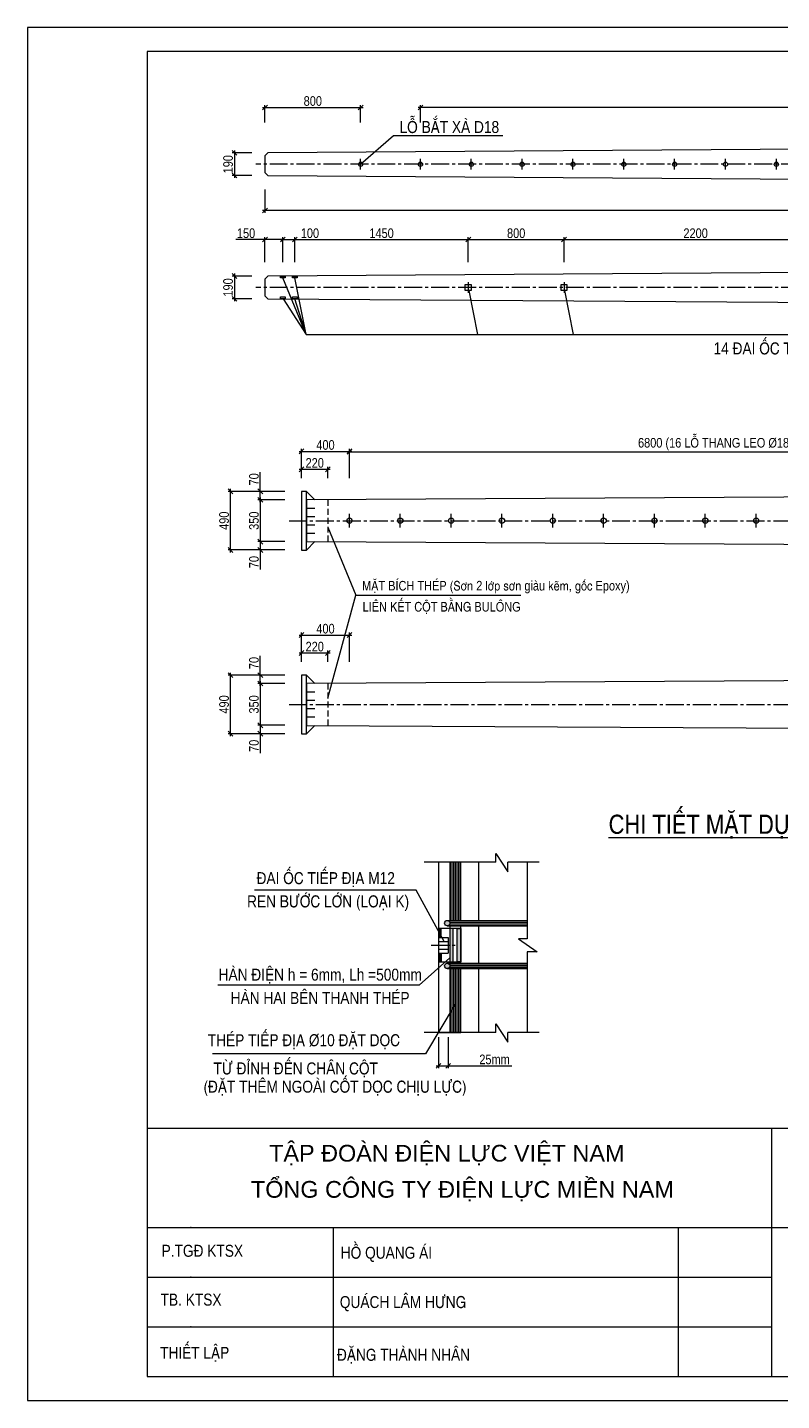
# Model space of a CAD drawing. Extents: x -1130 to -720, y 1104 to 1433.
# Drawn here: x -1130.4 to -972.8, y 1145.9 to 1432.9 of the extents above; entities that cross this region are included whole.
import ezdxf
from ezdxf.enums import TextEntityAlignment as Align

# ---------------------------------------------------------------- set-up
doc = ezdxf.new("R2010")
doc.units = 0
doc.header["$LTSCALE"] = 5
doc.header["$MEASUREMENT"] = 0
for name, pattern in [('CENTER2', [1.125, 0.75, -0.125, 0.125, -0.125]), ('HIDDEN', [0.375, 0.25, -0.125]), ('HIDDEN2', [0.1875, 0.125, -0.0625])]:
    doc.linetypes.add(name, pattern=pattern)
doc.layers.get('0').update_dxf_attribs({"linetype": 'CONTINUOUS'})
doc.layers.get('DEFPOINTS').update_dxf_attribs({"linetype": 'CONTINUOUS'})
doc.layers.add('LAYER10A', color=4, linetype='CONTINUOUS')
doc.layers.add('LAYER2', color=7, linetype='CONTINUOUS')
doc.styles.add('KT1', font='VHELVEN_0.TTF')
doc.styles.add('STYLE3', font='VHELVCN_0.TTF', dxfattribs={"height": 2})
doc.dimstyles.new('TL50', dxfattribs={"dimtxt": 2, "dimasz": 1, "dimexe": 0.5, "dimexo": 1, "dimgap": 0.3, "dimtad": 1, "dimdec": 0, "dimlfac": 40, "dimzin": 0, "dimdsep": 46, "dimtxsty": 'STYLE3', "dimblk1": 'OBLIQUE', "dimblk2": 'OBLIQUE', "dimsah": 1, "dimcen": 0, "dimdle": 0.5, "dimclrd": 6, "dimclre": 6, "dimadec": 0, "dimazin": 0, "dimtfac": 1, "dimtdec": 4, "dimtofl": 0, "dimtmove": 0, "dimatfit": 3, "dimldrblk": 'OBLIQUE', "dimfxl": 1, "dimtolj": 1, "dimtzin": 0, "dimarcsym": 0})

# ---------------------------------------------------------------- blocks, each defined once
blk = doc.blocks.new('_OBLIQUE')
at = {"color": 0, "linetype": 'ByBlock'}
blk.add_line((-0.5, -0.5), (0.5, 0.5), dxfattribs=at)
blk = doc.blocks.new('*D34')
at = {"layer": 'DEFPOINTS', "color": 0}
for p in [(-1018.26, 1388.57), (-1038.26, 1382.82), (-1018.26, 1382.82)]:
    blk.add_point(p, dxfattribs=at)
at = {"layer": 'LAYER10A', "color": 6, "lineweight": -2}
for p, q in [((-1038.76, 1388.57), (-1017.76, 1388.57)), ((-1038.26, 1383.82), (-1038.26, 1389.07)), ((-1018.26, 1383.82), (-1018.26, 1389.07))]:
    blk.add_line(p, q, dxfattribs=at)
at = {"layer": 'LAYER10A', "color": 6, "lineweight": -2, "rotation": 180}
blk.add_blockref('_OBLIQUE', (-1038.26, 1388.57), dxfattribs=at)
at = {"layer": 'LAYER10A', "color": 6, "lineweight": -2}
blk.add_blockref('_OBLIQUE', (-1018.26, 1388.57), dxfattribs=at)
at = {"layer": 'LAYER10A', "color": 0, "insert": (-1028.26, 1389.89), "char_height": 2, "attachment_point": 5, "style": 'STYLE3'}
blk.add_mtext('\\A1;800', dxfattribs=at)
blk = doc.blocks.new('*D35')
at = {"layer": 'DEFPOINTS', "color": 0}
for p in [(-1048.26, 1416.2), (-1048.26, 1412.07), (-793.26, 1412.07)]:
    blk.add_point(p, dxfattribs=at)
at = {"layer": 'LAYER10A', "color": 6, "lineweight": -2}
for p, q in [((-792.76, 1416.2), (-1048.76, 1416.2)), ((-1048.26, 1413.07), (-1048.26, 1416.7)), ((-793.26, 1413.07), (-793.26, 1416.7))]:
    blk.add_line(p, q, dxfattribs=at)
at = {"layer": 'LAYER10A', "color": 6, "lineweight": -2, "rotation": 180}
blk.add_blockref('_OBLIQUE', (-1048.26, 1416.2), dxfattribs=at)
at = {"layer": 'LAYER10A', "color": 6, "lineweight": -2}
blk.add_blockref('_OBLIQUE', (-793.26, 1416.2), dxfattribs=at)
at = {"layer": 'LAYER10A', "color": 0, "insert": (-920.76, 1417.81), "char_height": 2, "attachment_point": 5, "style": 'STYLE3'}
blk.add_mtext('\\A1;10200 (25 LOÃ THANG LEO þ18 CAÙCH ÑEÀU 425)', dxfattribs=at)
blk = doc.blocks.new('*D36')
at = {"layer": 'DEFPOINTS', "color": 0}
for p in [(-1082.51, 1380.95), (-1087.14, 1376.2), (-1082.51, 1376.2)]:
    blk.add_point(p, dxfattribs=at)
at = {"layer": 'LAYER10A', "color": 6, "lineweight": -2}
for p, q in [((-1083.51, 1380.95), (-1087.64, 1380.95)), ((-1087.14, 1381.45), (-1087.14, 1375.7)), ((-1083.51, 1376.2), (-1087.64, 1376.2))]:
    blk.add_line(p, q, dxfattribs=at)
for p, rotation in [((-1087.14, 1380.95), 90), ((-1087.14, 1376.2), 270)]:
    blk.add_blockref('_OBLIQUE', p, dxfattribs=dict(at, rotation=rotation))
at = {"layer": 'LAYER10A', "color": 0, "insert": (-1088.46, 1378.57), "char_height": 2, "attachment_point": 5, "rotation": 90, "style": 'STYLE3'}
blk.add_mtext('\\A1;190', dxfattribs=at)
blk = doc.blocks.new('*D37')
at = {"layer": 'DEFPOINTS', "color": 0}
for p in [(-1077.01, 1388.57), (-1080.76, 1382.82), (-1077.01, 1382.82)]:
    blk.add_point(p, dxfattribs=at)
at = {"layer": 'LAYER10A', "color": 6, "lineweight": -2}
for p, q in [((-1080.76, 1388.57), (-1086.87, 1388.57)), ((-1077.01, 1388.57), (-1081.26, 1388.57)), ((-1080.76, 1383.82), (-1080.76, 1389.07)), ((-1077.01, 1383.82), (-1077.01, 1389.07))]:
    blk.add_line(p, q, dxfattribs=at)
at = {"layer": 'LAYER10A', "color": 6, "lineweight": -2, "rotation": 180}
blk.add_blockref('_OBLIQUE', (-1080.76, 1388.57), dxfattribs=at)
at = {"layer": 'LAYER10A', "color": 6, "lineweight": -2}
blk.add_blockref('_OBLIQUE', (-1077.01, 1388.57), dxfattribs=at)
at = {"layer": 'LAYER10A', "color": 0, "insert": (-1084.71, 1389.89), "char_height": 2, "attachment_point": 5, "style": 'STYLE3'}
blk.add_mtext('\\A1;150', dxfattribs=at)
blk = doc.blocks.new('*D38')
at = {"layer": 'DEFPOINTS', "color": 0}
for p in [(-1038.26, 1388.57), (-1074.51, 1382.82), (-1038.26, 1382.82)]:
    blk.add_point(p, dxfattribs=at)
at = {"layer": 'LAYER10A', "color": 6, "lineweight": -2}
for p, q in [((-1075.01, 1388.57), (-1037.76, 1388.57)), ((-1074.51, 1383.82), (-1074.51, 1389.07)), ((-1038.26, 1383.82), (-1038.26, 1389.07))]:
    blk.add_line(p, q, dxfattribs=at)
at = {"layer": 'LAYER10A', "color": 6, "lineweight": -2, "rotation": 180}
blk.add_blockref('_OBLIQUE', (-1074.51, 1388.57), dxfattribs=at)
at = {"layer": 'LAYER10A', "color": 6, "lineweight": -2}
blk.add_blockref('_OBLIQUE', (-1038.26, 1388.57), dxfattribs=at)
at = {"layer": 'LAYER10A', "color": 0, "insert": (-1056.39, 1389.89), "char_height": 2, "attachment_point": 5, "style": 'STYLE3'}
blk.add_mtext('\\A1;1450', dxfattribs=at)
blk = doc.blocks.new('*D39')
at = {"layer": 'DEFPOINTS', "color": 0}
for p in [(-1074.51, 1388.57), (-1077.01, 1382.82), (-1074.51, 1382.82)]:
    blk.add_point(p, dxfattribs=at)
at = {"layer": 'LAYER10A', "color": 6, "lineweight": -2}
for p, q in [((-1077.51, 1388.57), (-1074.51, 1388.57)), ((-1077.01, 1383.82), (-1077.01, 1389.07)), ((-1074.51, 1383.82), (-1074.51, 1389.07)), ((-1074.51, 1388.57), (-1069.2, 1388.57))]:
    blk.add_line(p, q, dxfattribs=at)
at = {"layer": 'LAYER10A', "color": 6, "lineweight": -2, "rotation": 180}
blk.add_blockref('_OBLIQUE', (-1077.01, 1388.57), dxfattribs=at)
at = {"layer": 'LAYER10A', "color": 6, "lineweight": -2}
blk.add_blockref('_OBLIQUE', (-1074.51, 1388.57), dxfattribs=at)
at = {"layer": 'LAYER10A', "color": 0, "insert": (-1071.36, 1389.89), "char_height": 2, "attachment_point": 5, "style": 'STYLE3'}
blk.add_mtext('\\A1;100', dxfattribs=at)
blk = doc.blocks.new('*D40')
at = {"layer": 'DEFPOINTS', "color": 0}
for p in [(-1082.51, 1406.7), (-1087.14, 1401.95), (-1082.51, 1401.95)]:
    blk.add_point(p, dxfattribs=at)
at = {"layer": 'LAYER10A', "color": 6, "lineweight": -2}
for p, q in [((-1083.51, 1406.7), (-1087.64, 1406.7)), ((-1087.14, 1407.2), (-1087.14, 1401.45)), ((-1083.51, 1401.95), (-1087.64, 1401.95))]:
    blk.add_line(p, q, dxfattribs=at)
for p, rotation in [((-1087.14, 1406.7), 90), ((-1087.14, 1401.95), 270)]:
    blk.add_blockref('_OBLIQUE', p, dxfattribs=dict(at, rotation=rotation))
at = {"layer": 'LAYER10A', "color": 0, "insert": (-1088.46, 1404.32), "char_height": 2, "attachment_point": 5, "rotation": 90, "style": 'STYLE3'}
blk.add_mtext('\\A1;190', dxfattribs=at)
blk = doc.blocks.new('*D41')
at = {"layer": 'DEFPOINTS', "color": 0}
for p in [(-1060.76, 1416.2), (-1080.76, 1412.07), (-1060.76, 1412.07)]:
    blk.add_point(p, dxfattribs=at)
at = {"layer": 'LAYER10A', "color": 6, "lineweight": -2}
for p, q in [((-1081.26, 1416.2), (-1060.26, 1416.2)), ((-1080.76, 1413.07), (-1080.76, 1416.7)), ((-1060.76, 1413.07), (-1060.76, 1416.7))]:
    blk.add_line(p, q, dxfattribs=at)
at = {"layer": 'LAYER10A', "color": 6, "lineweight": -2, "rotation": 180}
blk.add_blockref('_OBLIQUE', (-1080.76, 1416.2), dxfattribs=at)
at = {"layer": 'LAYER10A', "color": 6, "lineweight": -2}
blk.add_blockref('_OBLIQUE', (-1060.76, 1416.2), dxfattribs=at)
at = {"layer": 'LAYER10A', "color": 0, "insert": (-1070.76, 1417.52), "char_height": 2, "attachment_point": 5, "style": 'STYLE3'}
blk.add_mtext('\\A1;800', dxfattribs=at)
blk = doc.blocks.new('*D44')
at = {"layer": 'DEFPOINTS', "color": 0}
for p in [(-963.26, 1388.57), (-1018.26, 1382.82), (-963.26, 1382.82)]:
    blk.add_point(p, dxfattribs=at)
at = {"layer": 'LAYER10A', "color": 6, "lineweight": -2}
for p, q in [((-1018.76, 1388.57), (-962.76, 1388.57)), ((-1018.26, 1383.82), (-1018.26, 1389.07)), ((-963.26, 1383.82), (-963.26, 1389.07))]:
    blk.add_line(p, q, dxfattribs=at)
at = {"layer": 'LAYER10A', "color": 6, "lineweight": -2, "rotation": 180}
blk.add_blockref('_OBLIQUE', (-1018.26, 1388.57), dxfattribs=at)
at = {"layer": 'LAYER10A', "color": 6, "lineweight": -2}
blk.add_blockref('_OBLIQUE', (-963.26, 1388.57), dxfattribs=at)
at = {"layer": 'LAYER10A', "color": 0, "insert": (-990.76, 1389.89), "char_height": 2, "attachment_point": 5, "style": 'STYLE3'}
blk.add_mtext('\\A1;2200', dxfattribs=at)
blk = doc.blocks.new('*D56')
at = {"layer": 'DEFPOINTS', "color": 0}
for p in [(-1080.76, 1400.05), (-780.76, 1400.05), (-1080.76, 1394.65)]:
    blk.add_point(p, dxfattribs=at)
at = {"layer": 'LAYER10A', "color": 6, "lineweight": -2}
for p, q in [((-1080.76, 1399.05), (-1080.76, 1394.15)), ((-780.76, 1399.05), (-780.76, 1394.15)), ((-780.26, 1394.65), (-1081.26, 1394.65))]:
    blk.add_line(p, q, dxfattribs=at)
at = {"layer": 'LAYER10A', "color": 6, "lineweight": -2, "rotation": 180}
blk.add_blockref('_OBLIQUE', (-1080.76, 1394.65), dxfattribs=at)
at = {"layer": 'LAYER10A', "color": 6, "lineweight": -2}
blk.add_blockref('_OBLIQUE', (-780.76, 1394.65), dxfattribs=at)
at = {"layer": 'LAYER10A', "color": 0, "insert": (-930.76, 1395.97), "char_height": 2, "attachment_point": 5, "style": 'STYLE3'}
blk.add_mtext('\\A1;12000', dxfattribs=at)
blk = doc.blocks.new('*D57')
at = {"layer": 'DEFPOINTS', "color": 0}
for p in [(-1081.73, 1323.69), (-1075.61, 1325.44), (-1075.61, 1323.69)]:
    blk.add_point(p, dxfattribs=at)
at = {"layer": 'LAYER10A', "color": 6, "lineweight": -2}
for p, q in [((-1076.61, 1325.44), (-1082.23, 1325.44)), ((-1076.61, 1323.69), (-1082.23, 1323.69)), ((-1081.73, 1325.94), (-1081.73, 1323.69)), ((-1081.73, 1323.69), (-1081.73, 1319.64))]:
    blk.add_line(p, q, dxfattribs=at)
for p, rotation in [((-1081.73, 1325.44), 90), ((-1081.73, 1323.69), 270)]:
    blk.add_blockref('_OBLIQUE', p, dxfattribs=dict(at, rotation=rotation))
at = {"layer": 'LAYER10A', "color": 0, "insert": (-1083.05, 1321.16), "char_height": 2, "attachment_point": 5, "rotation": 90, "style": 'STYLE3'}
blk.add_mtext('\\A1;70', dxfattribs=at)
blk = doc.blocks.new('*D58')
at = {"layer": 'DEFPOINTS', "color": 0}
for p in [(-1075.61, 1334.19), (-1081.73, 1325.44), (-1075.61, 1325.44)]:
    blk.add_point(p, dxfattribs=at)
at = {"layer": 'LAYER10A', "color": 6, "lineweight": -2}
for p, q in [((-1081.73, 1334.69), (-1081.73, 1324.94)), ((-1076.61, 1334.19), (-1082.23, 1334.19)), ((-1076.61, 1325.44), (-1082.23, 1325.44))]:
    blk.add_line(p, q, dxfattribs=at)
for p, rotation in [((-1081.73, 1334.19), 90), ((-1081.73, 1325.44), 270)]:
    blk.add_blockref('_OBLIQUE', p, dxfattribs=dict(at, rotation=rotation))
at = {"layer": 'LAYER10A', "color": 0, "insert": (-1083.05, 1329.81), "char_height": 2, "attachment_point": 5, "rotation": 90, "style": 'STYLE3'}
blk.add_mtext('\\A1;350', dxfattribs=at)
blk = doc.blocks.new('*D59')
at = {"layer": 'DEFPOINTS', "color": 0}
for p in [(-1081.73, 1335.94), (-1075.61, 1335.94), (-1075.61, 1334.19)]:
    blk.add_point(p, dxfattribs=at)
at = {"layer": 'LAYER10A', "color": 6, "lineweight": -2}
for p, q in [((-1081.73, 1335.94), (-1081.73, 1339.98)), ((-1076.61, 1335.94), (-1082.23, 1335.94)), ((-1081.73, 1333.69), (-1081.73, 1335.94)), ((-1076.61, 1334.19), (-1082.23, 1334.19))]:
    blk.add_line(p, q, dxfattribs=at)
for p, rotation in [((-1081.73, 1335.94), 90), ((-1081.73, 1334.19), 270)]:
    blk.add_blockref('_OBLIQUE', p, dxfattribs=dict(at, rotation=rotation))
at = {"layer": 'LAYER10A', "color": 0, "insert": (-1083.05, 1338.46), "char_height": 2, "attachment_point": 5, "rotation": 90, "style": 'STYLE3'}
blk.add_mtext('\\A1;70', dxfattribs=at)
blk = doc.blocks.new('*D60')
at = {"layer": 'DEFPOINTS', "color": 0}
for p in [(-1087.98, 1335.94), (-1080.98, 1335.94), (-1080.98, 1323.69)]:
    blk.add_point(p, dxfattribs=at)
at = {"layer": 'LAYER10A', "color": 6, "lineweight": -2}
for p, q in [((-1081.98, 1335.94), (-1088.48, 1335.94)), ((-1087.98, 1323.19), (-1087.98, 1336.44)), ((-1081.98, 1323.69), (-1088.48, 1323.69))]:
    blk.add_line(p, q, dxfattribs=at)
for p, rotation in [((-1087.98, 1335.94), 90), ((-1087.98, 1323.69), 270)]:
    blk.add_blockref('_OBLIQUE', p, dxfattribs=dict(at, rotation=rotation))
at = {"layer": 'LAYER10A', "color": 0, "insert": (-1089.3, 1329.81), "char_height": 2, "attachment_point": 5, "rotation": 90, "style": 'STYLE3'}
blk.add_mtext('\\A1;490', dxfattribs=at)
blk = doc.blocks.new('*D13')
at = {"layer": 'DEFPOINTS', "color": 0}
for p in [(-1067.61, 1340.56), (-1073.11, 1337.69), (-1067.61, 1337.69)]:
    blk.add_point(p, dxfattribs=at)
at = {"layer": 'LAYER10A', "color": 6, "lineweight": -2}
for p, q in [((-1073.61, 1340.56), (-1067.11, 1340.56)), ((-1073.11, 1338.69), (-1073.11, 1341.06)), ((-1067.61, 1338.69), (-1067.61, 1341.06))]:
    blk.add_line(p, q, dxfattribs=at)
at = {"layer": 'LAYER10A', "color": 6, "lineweight": -2, "rotation": 180}
blk.add_blockref('_OBLIQUE', (-1073.11, 1340.56), dxfattribs=at)
at = {"layer": 'LAYER10A', "color": 6, "lineweight": -2}
blk.add_blockref('_OBLIQUE', (-1067.61, 1340.56), dxfattribs=at)
at = {"layer": 'LAYER10A', "color": 0, "insert": (-1070.36, 1341.88), "char_height": 2, "attachment_point": 5, "style": 'STYLE3'}
blk.add_mtext('\\A1;220', dxfattribs=at)
blk = doc.blocks.new('*D14')
at = {"layer": 'DEFPOINTS', "color": 0}
for p in [(-1063.11, 1344.31), (-1073.11, 1337.69), (-1063.11, 1337.69)]:
    blk.add_point(p, dxfattribs=at)
at = {"layer": 'LAYER10A', "color": 6, "lineweight": -2}
for p, q in [((-1073.61, 1344.31), (-1062.61, 1344.31)), ((-1073.11, 1338.69), (-1073.11, 1344.81)), ((-1063.11, 1338.69), (-1063.11, 1344.81))]:
    blk.add_line(p, q, dxfattribs=at)
at = {"layer": 'LAYER10A', "color": 6, "lineweight": -2, "rotation": 180}
blk.add_blockref('_OBLIQUE', (-1073.11, 1344.31), dxfattribs=at)
at = {"layer": 'LAYER10A', "color": 6, "lineweight": -2}
blk.add_blockref('_OBLIQUE', (-1063.11, 1344.31), dxfattribs=at)
at = {"layer": 'LAYER10A', "color": 0, "insert": (-1068.11, 1345.63), "char_height": 2, "attachment_point": 5, "style": 'STYLE3'}
blk.add_mtext('\\A1;400', dxfattribs=at)
blk = doc.blocks.new('*D15')
at = {"layer": 'DEFPOINTS', "color": 0}
for p in [(-893.11, 1344.19), (-1063.11, 1337.69), (-893.11, 1337.69)]:
    blk.add_point(p, dxfattribs=at)
at = {"layer": 'LAYER10A', "color": 6, "lineweight": -2}
for p, q in [((-1063.61, 1344.19), (-892.61, 1344.19)), ((-1063.11, 1338.69), (-1063.11, 1344.69)), ((-893.11, 1338.69), (-893.11, 1344.69))]:
    blk.add_line(p, q, dxfattribs=at)
at = {"layer": 'LAYER10A', "color": 6, "lineweight": -2, "rotation": 180}
blk.add_blockref('_OBLIQUE', (-1063.11, 1344.19), dxfattribs=at)
at = {"layer": 'LAYER10A', "color": 6, "lineweight": -2}
blk.add_blockref('_OBLIQUE', (-893.11, 1344.19), dxfattribs=at)
at = {"layer": 'LAYER10A', "color": 0, "insert": (-978.11, 1345.8), "char_height": 2, "attachment_point": 5, "style": 'STYLE3'}
blk.add_mtext('\\A1;6800 (16 LOÃ THANG LEO þ18 CAÙCH ÑEÀU 425)', dxfattribs=at)
blk = doc.blocks.new('*D18')
at = {"layer": 'DEFPOINTS', "color": 0}
for p in [(-1067.61, 1302.16), (-1073.11, 1299.29), (-1067.61, 1299.29)]:
    blk.add_point(p, dxfattribs=at)
at = {"layer": 'LAYER10A', "color": 6, "lineweight": -2}
for p, q in [((-1073.61, 1302.16), (-1067.11, 1302.16)), ((-1073.11, 1300.29), (-1073.11, 1302.66)), ((-1067.61, 1300.29), (-1067.61, 1302.66))]:
    blk.add_line(p, q, dxfattribs=at)
at = {"layer": 'LAYER10A', "color": 6, "lineweight": -2, "rotation": 180}
blk.add_blockref('_OBLIQUE', (-1073.11, 1302.16), dxfattribs=at)
at = {"layer": 'LAYER10A', "color": 6, "lineweight": -2}
blk.add_blockref('_OBLIQUE', (-1067.61, 1302.16), dxfattribs=at)
at = {"layer": 'LAYER10A', "color": 0, "insert": (-1070.36, 1303.48), "char_height": 2, "attachment_point": 5, "style": 'STYLE3'}
blk.add_mtext('\\A1;220', dxfattribs=at)
blk = doc.blocks.new('*D19')
at = {"layer": 'DEFPOINTS', "color": 0}
for p in [(-1063.11, 1305.91), (-1073.11, 1299.29), (-1063.11, 1299.29)]:
    blk.add_point(p, dxfattribs=at)
at = {"layer": 'LAYER10A', "color": 6, "lineweight": -2}
for p, q in [((-1073.61, 1305.91), (-1062.61, 1305.91)), ((-1073.11, 1300.29), (-1073.11, 1306.41)), ((-1063.11, 1300.29), (-1063.11, 1306.41))]:
    blk.add_line(p, q, dxfattribs=at)
at = {"layer": 'LAYER10A', "color": 6, "lineweight": -2, "rotation": 180}
blk.add_blockref('_OBLIQUE', (-1073.11, 1305.91), dxfattribs=at)
at = {"layer": 'LAYER10A', "color": 6, "lineweight": -2}
blk.add_blockref('_OBLIQUE', (-1063.11, 1305.91), dxfattribs=at)
at = {"layer": 'LAYER10A', "color": 0, "insert": (-1068.11, 1307.23), "char_height": 2, "attachment_point": 5, "style": 'STYLE3'}
blk.add_mtext('\\A1;400', dxfattribs=at)
blk = doc.blocks.new('*D20')
at = {"layer": 'DEFPOINTS', "color": 0}
for p in [(-1075.61, 1295.79), (-1081.73, 1287.04), (-1075.61, 1287.04)]:
    blk.add_point(p, dxfattribs=at)
at = {"layer": 'LAYER10A', "color": 6, "lineweight": -2}
for p, q in [((-1076.61, 1295.79), (-1082.23, 1295.79)), ((-1081.73, 1296.29), (-1081.73, 1286.54)), ((-1076.61, 1287.04), (-1082.23, 1287.04))]:
    blk.add_line(p, q, dxfattribs=at)
for p, rotation in [((-1081.73, 1295.79), 90), ((-1081.73, 1287.04), 270)]:
    blk.add_blockref('_OBLIQUE', p, dxfattribs=dict(at, rotation=rotation))
at = {"layer": 'LAYER10A', "color": 0, "insert": (-1083.05, 1291.41), "char_height": 2, "attachment_point": 5, "rotation": 90, "style": 'STYLE3'}
blk.add_mtext('\\A1;350', dxfattribs=at)
blk = doc.blocks.new('*D21')
at = {"layer": 'DEFPOINTS', "color": 0}
for p in [(-1087.98, 1297.54), (-1080.98, 1297.54), (-1080.98, 1285.29)]:
    blk.add_point(p, dxfattribs=at)
at = {"layer": 'LAYER10A', "color": 6, "lineweight": -2}
for p, q in [((-1081.98, 1297.54), (-1088.48, 1297.54)), ((-1087.98, 1284.79), (-1087.98, 1298.04)), ((-1081.98, 1285.29), (-1088.48, 1285.29))]:
    blk.add_line(p, q, dxfattribs=at)
for p, rotation in [((-1087.98, 1297.54), 90), ((-1087.98, 1285.29), 270)]:
    blk.add_blockref('_OBLIQUE', p, dxfattribs=dict(at, rotation=rotation))
at = {"layer": 'LAYER10A', "color": 0, "insert": (-1089.3, 1291.41), "char_height": 2, "attachment_point": 5, "rotation": 90, "style": 'STYLE3'}
blk.add_mtext('\\A1;490', dxfattribs=at)
blk = doc.blocks.new('*D22')
at = {"layer": 'DEFPOINTS', "color": 0}
for p in [(-1075.61, 1287.04), (-1081.73, 1285.29), (-1075.61, 1285.29)]:
    blk.add_point(p, dxfattribs=at)
at = {"layer": 'LAYER10A', "color": 6, "lineweight": -2}
for p, q in [((-1076.61, 1287.04), (-1082.23, 1287.04)), ((-1081.73, 1287.54), (-1081.73, 1285.29)), ((-1076.61, 1285.29), (-1082.23, 1285.29)), ((-1081.73, 1285.29), (-1081.73, 1281.24))]:
    blk.add_line(p, q, dxfattribs=at)
for p, rotation in [((-1081.73, 1287.04), 90), ((-1081.73, 1285.29), 270)]:
    blk.add_blockref('_OBLIQUE', p, dxfattribs=dict(at, rotation=rotation))
at = {"layer": 'LAYER10A', "color": 0, "insert": (-1083.05, 1282.76), "char_height": 2, "attachment_point": 5, "rotation": 90, "style": 'STYLE3'}
blk.add_mtext('\\A1;70', dxfattribs=at)
blk = doc.blocks.new('*D23')
at = {"layer": 'DEFPOINTS', "color": 0}
for p in [(-1081.73, 1297.54), (-1075.61, 1297.54), (-1075.61, 1295.79)]:
    blk.add_point(p, dxfattribs=at)
at = {"layer": 'LAYER10A', "color": 6, "lineweight": -2}
for p, q in [((-1081.73, 1297.54), (-1081.73, 1301.58)), ((-1076.61, 1297.54), (-1082.23, 1297.54)), ((-1081.73, 1295.29), (-1081.73, 1297.54)), ((-1076.61, 1295.79), (-1082.23, 1295.79))]:
    blk.add_line(p, q, dxfattribs=at)
for p, rotation in [((-1081.73, 1297.54), 90), ((-1081.73, 1295.79), 270)]:
    blk.add_blockref('_OBLIQUE', p, dxfattribs=dict(at, rotation=rotation))
at = {"layer": 'LAYER10A', "color": 0, "insert": (-1083.05, 1300.06), "char_height": 2, "attachment_point": 5, "rotation": 90, "style": 'STYLE3'}
blk.add_mtext('\\A1;70', dxfattribs=at)
blk = doc.blocks.new('*D30')
at = {"layer": 'DEFPOINTS', "color": 0}
for p in [(-1044.48, 1222.86), (-1042.48, 1222.87), (-1042.48, 1215.88)]:
    blk.add_point(p, dxfattribs=at)
at = {"layer": 'LAYER10A', "color": 6, "lineweight": -2}
for p, q in [((-1044.48, 1221.86), (-1044.48, 1215.38)), ((-1042.48, 1221.87), (-1042.48, 1215.38)), ((-1044.98, 1215.88), (-1042.48, 1215.88)), ((-1042.48, 1215.88), (-1029.2, 1215.88))]:
    blk.add_line(p, q, dxfattribs=at)
at = {"layer": 'LAYER10A', "color": 6, "lineweight": -2, "rotation": 180}
blk.add_blockref('_OBLIQUE', (-1044.48, 1215.88), dxfattribs=at)
at = {"layer": 'LAYER10A', "color": 6, "lineweight": -2}
blk.add_blockref('_OBLIQUE', (-1042.48, 1215.88), dxfattribs=at)
at = {"layer": 'LAYER10A', "color": 0, "insert": (-1032.78, 1217.2), "char_height": 2, "attachment_point": 5, "style": 'STYLE3'}
blk.add_mtext('\\A1;25mm', dxfattribs=at)

msp = doc.modelspace()

# ---------------------------------------------------------------- hatches: boundary and pattern name
h = msp.add_hatch()
h.set_pattern_fill('ANSI31', color=256, scale=2.8, angle=45, style=0)
h.set_pattern_definition([(90, (-1863.11484, 825.01452), (-0.35, 6e-17), [])])
h.paths.add_polyline_path([(-1042.097, 1246.258), (-1039.857, 1246.258), (-1039.857, 1258.464), (-1042.097, 1258.464)])
h.paths.add_polyline_path([(-1039.857, 1236.192), (-1042.097, 1236.192), (-1042.097, 1222.863), (-1039.857, 1222.863)])
h = msp.add_hatch(color=256)
h.paths.add_polyline_path([(-1042.097, 1245.698, 1), (-1043.217, 1245.698, 1)])
h.paths.add_polyline_path([(-1042.097, 1236.752, 1), (-1043.217, 1236.752, 1)])
h = msp.add_hatch()
h.set_pattern_fill('ANSI31', color=256, scale=2.8, angle=135, style=0)
h.set_pattern_definition([(180, (-1295.43595, 1004.0694), (-8e-17, -0.35), [])])
h.paths.add_polyline_path([(-1042.657, 1246.258, -0.4142136), (-1042.097, 1245.698, -0.4142136), (-1042.657, 1245.138), (-1025.933, 1245.138), (-1025.933, 1246.258)])
h.paths.add_polyline_path([(-1042.657, 1237.312, -0.4142136), (-1042.097, 1236.752, -0.4142136), (-1042.657, 1236.192), (-1025.933, 1236.192), (-1025.933, 1237.312)])
for points in [[(-1043.917, 1244.53), (-1043.947, 1244.575), (-1044.477, 1244.575), (-1044.477, 1242.701), (-1043.917, 1242.701)], [(-1041.397, 1244.575), (-1042.097, 1244.575), (-1042.097, 1237.575), (-1041.397, 1237.575)], [(-1040.559, 1237.575), (-1039.859, 1237.575), (-1039.859, 1244.575), (-1040.559, 1244.575)], [(-1043.917, 1237.608), (-1043.947, 1237.563), (-1044.477, 1237.563), (-1044.477, 1239.437), (-1043.917, 1239.437)]]:
    msp.add_hatch(color=256).paths.add_polyline_path(points)

# ---------------------------------------------------------------- linework, layer by layer
at = {"color": 1}
msp.add_lwpolyline([(-1105.39, 1150.908), (-725.39, 1150.908), (-725.39, 1427.908), (-1105.39, 1427.908)], close=True, dxfattribs=at)
for points in [[(-1042.097, 1237.575), (-1041.397, 1237.575), (-1041.397, 1244.575), (-1042.097, 1244.575)], [(-1039.859, 1237.575), (-1040.559, 1237.575), (-1040.559, 1244.575), (-1039.859, 1244.575)]]:
    msp.add_lwpolyline(points, close=True)
at = {"layer": 'DEFPOINTS', "color": 5}
msp.add_lwpolyline([(-1130.39, 1145.908), (-720.39, 1145.908), (-720.39, 1432.908), (-1130.39, 1432.908)], close=True, dxfattribs=at)
at = {"layer": 'LAYER10A'}
for p, q in [((-1060.764, 1403.197), (-1060.764, 1405.447)), ((-1048.264, 1403.197), (-1048.264, 1405.447)), ((-1037.639, 1403.197), (-1037.639, 1405.447)), ((-1027.014, 1403.197), (-1027.014, 1405.447)), ((-1016.389, 1403.197), (-1016.389, 1405.447)), ((-1005.764, 1403.197), (-1005.764, 1405.447)), ((-995.139, 1403.197), (-995.139, 1405.447)), ((-984.514, 1403.197), (-984.514, 1405.447)), ((-973.889, 1403.197), (-973.889, 1405.447)), ((-1072.139, 1368.697), (-1077.014, 1380.572)), ((-1072.139, 1368.697), (-1074.514, 1380.572)), ((-1038.264, 1379.697), (-1038.264, 1377.447)), ((-1036.264, 1368.697), (-1038.114, 1377.947)), ((-1018.264, 1379.697), (-1018.264, 1377.447)), ((-1016.264, 1368.697), (-1018.114, 1377.947)), ((-1072.139, 1368.697), (-1074.514, 1376.197)), ((-1072.108, 1335.936), (-1070.358, 1334.186)), ((-1072.108, 1332.436), (-1070.358, 1332.436)), ((-1072.108, 1330.686), (-1070.358, 1330.686)), ((-1072.108, 1328.936), (-1070.358, 1328.936)), ((-1063.108, 1328.405), (-1063.108, 1331.218)), ((-1052.483, 1328.405), (-1052.483, 1331.218)), ((-1041.858, 1328.405), (-1041.858, 1331.218)), ((-1031.233, 1328.405), (-1031.233, 1331.218)), ((-1020.608, 1328.405), (-1020.608, 1331.218)), ((-1009.983, 1328.405), (-1009.983, 1331.218)), ((-999.358, 1328.405), (-999.358, 1331.218)), ((-988.733, 1328.405), (-988.733, 1331.218)), ((-978.108, 1328.405), (-978.108, 1331.218)), ((-1072.108, 1327.186), (-1070.358, 1327.186)), ((-1072.108, 1323.686), (-1070.358, 1325.436)), ((-1072.108, 1297.536), (-1070.358, 1295.786)), ((-1072.108, 1294.036), (-1070.358, 1294.036)), ((-1072.108, 1292.286), (-1070.358, 1292.286)), ((-1072.108, 1290.536), (-1070.358, 1290.536)), ((-1072.108, 1288.786), (-1070.358, 1288.786)), ((-1072.108, 1285.286), (-1070.358, 1287.036)), ((-1032.479, 1258.464), (-1047.51, 1258.464)), ((-1044.477, 1258.464), (-1044.477, 1222.863)), ((-1036.077, 1246.258), (-1036.077, 1258.464)), ((-1023.433, 1258.464), (-1030.019, 1258.464)), ((-1025.933, 1258.464), (-1025.933, 1242.408)), ((-1042.657, 1246.258), (-1025.933, 1246.258)), ((-1039.857, 1244.575), (-1044.477, 1244.575)), ((-1043.917, 1242.701), (-1043.917, 1244.575)), ((-1042.657, 1245.138), (-1025.933, 1245.138)), ((-1036.077, 1237.312), (-1036.077, 1245.138)), ((-1044.477, 1242.701), (-1042.48, 1242.701)), ((-1044.477, 1241.824), (-1042.48, 1241.824)), ((-1044.477, 1240.288), (-1042.48, 1240.288)), ((-1042.48, 1242.701), (-1042.48, 1239.431)), ((-1025.933, 1242.408), (-1027.803, 1242.408)), ((-1027.803, 1242.408), (-1023.843, 1239.728)), ((-1044.477, 1239.431), (-1042.48, 1239.431)), ((-1039.857, 1237.563), (-1044.477, 1237.563)), ((-1043.917, 1239.437), (-1043.917, 1237.563)), ((-1042.657, 1237.312), (-1025.933, 1237.312)), ((-1025.933, 1239.728), (-1025.933, 1222.863)), ((-1023.843, 1239.728), (-1025.933, 1239.728)), ((-1042.657, 1236.192), (-1025.933, 1236.192)), ((-1036.077, 1222.863), (-1036.077, 1236.192)), ((-1032.479, 1222.863), (-1047.51, 1222.863)), ((-1044.477, 1222.863), (-1042.097, 1222.863)), ((-1043.497, 1222.863), (-1042.097, 1222.863)), ((-1023.433, 1222.863), (-1030.019, 1222.863)), ((-1105.39, 1202.815), (-725.39, 1202.815)), ((-974.923, 1202.815), (-974.923, 1150.908)), ((-1105.39, 1182.052), (-725.39, 1182.052)), ((-1066.501, 1182.052), (-1066.501, 1150.908)), ((-994.399, 1182.052), (-994.399, 1150.908)), ((-1105.39, 1171.67), (-974.923, 1171.67)), ((-1105.39, 1161.289), (-974.923, 1161.289))]:
    msp.add_line(p, q, dxfattribs=at)
at = {"layer": 'LAYER10A', "linetype": 'HIDDEN'}
for p, q in [((-1067.608, 1334.186), (-1067.608, 1325.436)), ((-1067.608, 1295.786), (-1067.608, 1287.036))]:
    msp.add_line(p, q, dxfattribs=at)
at = {"layer": 'LAYER10A', "linetype": 'HIDDEN2'}
for p, q in [((-1042.097, 1258.464), (-1042.097, 1246.258)), ((-1042.097, 1245.138), (-1042.097, 1237.312)), ((-1042.097, 1236.192), (-1042.097, 1222.863))]:
    msp.add_line(p, q, dxfattribs=at)
at = {"layer": 'LAYER10A', "linetype": 'CENTER2'}
msp.add_line((-1046.016, 1241.069), (-1040.632, 1241.069), dxfattribs=at)
at = {"layer": 'LAYER10A'}
for points in [[(-1060.764, 1404.322), (-1053.889, 1410.347), (-1031.014, 1410.347)], [(-781.764, 1408.69), (-1080.139, 1406.701), (-1080.764, 1406.072), (-1080.764, 1402.572), (-1080.139, 1401.943), (-781.764, 1399.954)], [(-781.764, 1382.94), (-1080.139, 1380.951), (-1080.764, 1380.322), (-1080.764, 1376.822), (-1080.139, 1376.193), (-781.764, 1374.204)], [(-1076.965, 1376.172), (-1072.139, 1368.697), (-914.139, 1368.697)], [(-1067.608, 1328.447), (-1061.739, 1314.272), (-1041.864, 1314.272)], [(-1067.608, 1292.747), (-1061.739, 1314.272), (-1027.264, 1314.272)], [(-1032.479, 1258.464), (-1032.479, 1260.248), (-1030.019, 1256.418), (-1030.019, 1258.464)], [(-1039.857, 1246.258), (-1039.857, 1258.464), (-1042.097, 1258.464), (-1042.097, 1246.258)], [(-1042.097, 1245.138), (-1042.097, 1237.312)], [(-1039.857, 1237.312), (-1039.857, 1245.138)], [(-1042.097, 1236.192), (-1042.097, 1222.863), (-1039.857, 1222.863), (-1039.857, 1236.192)], [(-1032.479, 1222.863), (-1032.479, 1224.646), (-1030.019, 1220.817), (-1030.019, 1222.863)]]:
    msp.add_lwpolyline(points, dxfattribs=at)
for points in [[(-1077.514, 1380.947), (-1076.514, 1380.947), (-1076.514, 1380.572), (-1077.514, 1380.572)], [(-1075.014, 1380.947), (-1074.014, 1380.947), (-1074.014, 1380.572), (-1075.014, 1380.572)], [(-1038.889, 1379.197), (-1037.639, 1379.197), (-1037.639, 1377.947), (-1038.889, 1377.947)], [(-1018.889, 1379.197), (-1017.639, 1379.197), (-1017.639, 1377.947), (-1018.889, 1377.947)], [(-1077.514, 1376.572), (-1076.514, 1376.572), (-1076.514, 1376.197), (-1077.514, 1376.197)], [(-1075.014, 1376.572), (-1074.014, 1376.572), (-1074.014, 1376.197), (-1075.014, 1376.197)], [(-1073.108, 1323.686), (-1072.108, 1323.686), (-1072.108, 1335.936), (-1073.108, 1335.936)], [(-1072.108, 1325.436), (-822.733, 1324.066), (-822.108, 1324.686), (-822.108, 1334.936), (-822.733, 1335.557), (-1072.108, 1334.186)], [(-1073.108, 1285.286), (-1072.108, 1285.286), (-1072.108, 1297.536), (-1073.108, 1297.536)], [(-1072.108, 1287.036), (-822.733, 1285.666), (-822.108, 1286.286), (-822.108, 1296.536), (-822.733, 1297.157), (-1072.108, 1295.786)]]:
    msp.add_lwpolyline(points, close=True, dxfattribs=at)
at = {"layer": 'LAYER10A', "color": 6}
for points in [[(-1043.287, 1241.824), (-1049.16, 1252.584), (-1082.977, 1252.584)], [(-1042.097, 1238.444), (-1048.555, 1232.722), (-1090.577, 1232.722)], [(-1040.986, 1228.781), (-1047.188, 1218.362), (-1091.714, 1218.362)]]:
    msp.add_lwpolyline(points, dxfattribs=at)
at = {"layer": 'LAYER10A'}
for centre, radius in [((-1060.764, 1404.322), 0.438), ((-1048.264, 1404.322), 0.438), ((-1037.639, 1404.322), 0.438), ((-1027.014, 1404.322), 0.438), ((-1016.389, 1404.322), 0.438), ((-1005.764, 1404.322), 0.438), ((-995.139, 1404.322), 0.438), ((-984.514, 1404.322), 0.438), ((-973.889, 1404.322), 0.438), ((-1063.108, 1329.811), 0.547), ((-1052.483, 1329.811), 0.547), ((-1041.858, 1329.811), 0.547), ((-1031.233, 1329.811), 0.547), ((-1020.608, 1329.811), 0.547), ((-1009.983, 1329.811), 0.547), ((-999.358, 1329.811), 0.547), ((-988.733, 1329.811), 0.547), ((-978.108, 1329.811), 0.547), ((-1042.657, 1245.698), 0.56), ((-1042.657, 1236.752), 0.56)]:
    msp.add_circle(centre, radius, dxfattribs=at)
for p in [(-1096.283, 1182.052), (-1096.283, 1171.67), (-1096.283, 1161.289)]:
    msp.add_point(p, dxfattribs=at)
at = {"layer": 'LAYER2', "linetype": 'CENTER2'}
for p, q in [((-777.889, 1404.322), (-1082.639, 1404.322)), ((-777.889, 1378.572), (-1082.639, 1378.572)), ((-1075.733, 1329.811), (-817.108, 1329.811)), ((-1075.733, 1291.411), (-817.108, 1291.411))]:
    msp.add_line(p, q, dxfattribs=at)

# ---------------------------------------------------------------- texts
at = {"layer": 'LAYER10A', "style": 'STYLE3'}
for s, height, p in [('LOÃ BAÉT XAØ D18', 2.5, (-1052.639, 1410.847)), ('14 ÑAI OÁC TIEÁP ÑÒA 60x100x10 M12 ÑOÁI DIEÄN NHAU', 2.5, (-987.014, 1364.572)), ('MAËT BÍCH THEÙP (Sôn 2 lôùp sôn giaøu keõm, goác Epoxy)', 2, (-1060.465, 1315.222)), ('LIEÂN KEÁT COÄT BAÈNG BULOÂNG', 2, (-1060.355, 1310.822)), ('%%UCHI TIEÁT MAËT DÖÏNG ÑOAÏN GOÁC 10M', 4, (-1008.943, 1264.361)), ('ÑAI OÁC TIEÁP ÑÒA M12', 2.5, (-1082.512, 1253.853)), ('REN BÖÔÙC LÔÙN (LOAÏI K)', 2.5, (-1084.498, 1248.993)), ('HAØN ÑIEÄN h = 6mm, Lh =500mm', 2.5, (-1090.44, 1233.676)), ('HAØN HAI BEÂN THANH THEÙP', 2.5, (-1087.92, 1228.808)), ('THEÙP TIEÁP ÑÒA þ10 ÑAËT DOÏC', 2.5, (-1092.713, 1219.972)), ('TÖØ ÑÆNH ÑEÁN CHAÂN COÄT', 2.5, (-1091.489, 1214.078)), ('(ÑAËT THEÂM NGOAØI COÁT DOÏC CHÒU LÖÏC)', 2.5, (-1093.608, 1210.263)), ('P.TGÑ KTSX', 2.5, (-1102.361, 1175.96)), ('HOÀ QUANG AÙI', 2.5, (-1064.913, 1175.556)), ('TB. KTSX', 2.5, (-1102.564, 1165.75)), ('QUAÙCH LAÂM HÖNG', 2.5, (-1065.115, 1165.245)), ('THIEÁT LAÄP', 2.5, (-1102.665, 1154.631)), (' ÑAËNG THAØNH NHAÂN', 2.5, (-1066.501, 1154.227))]:
    msp.add_text(s, height=height, dxfattribs=at).set_placement(p)
at = {"layer": 'LAYER10A', "style": 'KT1'}
for s, p in [('TAÄP ÑOAØN ÑIEÄN LÖÏC VIEÄT NAM', (-1042.755, 1195.852)), ('TOÅNG COÂNG TY ÑIEÄN LÖÏC MIEÀN NAM', (-1039.496, 1188.297))]:
    msp.add_text(s, height=3.5, dxfattribs=at).set_placement(p, align=Align.CENTER)

# ---------------------------------------------------------------- dimensions: what is measured, and where the dimension line sits
at = {"layer": 'LAYER10A'}
for base, p1, p2, text, picture, middle in [((-1048.264, 1416.197), (-793.264, 1412.072), (-1048.264, 1412.072), '<> (25 LOÃ THANG LEO þ18 CAÙCH ÑEÀU 425)', '*D35', (-920.764, 1417.806)), ((-893.108, 1344.186), (-1063.108, 1337.686), (-893.108, 1337.686), '<> (16 LOÃ THANG LEO þ18 CAÙCH ÑEÀU 425)', '*D15', (-978.108, 1345.796))]:
    dim = msp.add_linear_dim(base=base, p1=p1, p2=p2, text=text, dimstyle='TL50', dxfattribs=at)
    dim.commit()
    dim.dimension.update_dxf_attribs({"geometry": picture, "text_midpoint": middle})
for base, p1, p2, picture, middle in [((-1060.764, 1416.197), (-1080.764, 1412.072), (-1060.764, 1412.072), '*D41', (-1070.764, 1417.518)), ((-1080.764, 1394.647), (-780.764, 1400.047), (-1080.764, 1400.047), '*D56', (-930.764, 1395.968)), ((-1074.514, 1388.572), (-1077.014, 1382.822), (-1074.514, 1382.822), '*D39', (-1071.356, 1389.893)), ((-1038.264, 1388.572), (-1074.514, 1382.822), (-1038.264, 1382.822), '*D38', (-1056.389, 1389.893)), ((-1018.264, 1388.572), (-1038.264, 1382.822), (-1018.264, 1382.822), '*D34', (-1028.264, 1389.893)), ((-963.264, 1388.572), (-1018.264, 1382.822), (-963.264, 1382.822), '*D44', (-990.764, 1389.893)), ((-1063.108, 1344.311), (-1073.108, 1337.686), (-1063.108, 1337.686), '*D14', (-1068.108, 1345.633)), ((-1067.608, 1340.561), (-1073.108, 1337.686), (-1067.608, 1337.686), '*D13', (-1070.358, 1341.883)), ((-1063.108, 1305.911), (-1073.108, 1299.286), (-1063.108, 1299.286), '*D19', (-1068.108, 1307.233)), ((-1067.608, 1302.161), (-1073.108, 1299.286), (-1067.608, 1299.286), '*D18', (-1070.358, 1303.483))]:
    dim = msp.add_linear_dim(base=base, p1=p1, p2=p2, dimstyle='TL50', dxfattribs=at)
    dim.commit()
    dim.dimension.update_dxf_attribs({"geometry": picture, "text_midpoint": middle})
for base, p1, p2, angle, picture, middle in [((-1087.139, 1401.947), (-1082.514, 1406.697), (-1082.514, 1401.947), 90, '*D40', (-1088.461, 1404.322)), ((-1087.139, 1376.197), (-1082.514, 1380.947), (-1082.514, 1376.197), 90, '*D36', (-1088.461, 1378.572)), ((-1081.733, 1335.936), (-1075.608, 1334.186), (-1075.608, 1335.936), 270, '*D59', (-1083.054, 1338.46)), ((-1087.983, 1335.936), (-1080.983, 1323.686), (-1080.983, 1335.936), 270, '*D60', (-1089.304, 1329.811)), ((-1081.733, 1325.436), (-1075.608, 1334.186), (-1075.608, 1325.436), 270, '*D58', (-1083.054, 1329.811)), ((-1081.733, 1323.686), (-1075.608, 1325.436), (-1075.608, 1323.686), 270, '*D57', (-1083.054, 1321.162)), ((-1081.733, 1297.536), (-1075.608, 1295.786), (-1075.608, 1297.536), 270, '*D23', (-1083.054, 1300.06)), ((-1087.983, 1297.536), (-1080.983, 1285.286), (-1080.983, 1297.536), 270, '*D21', (-1089.304, 1291.411)), ((-1081.733, 1287.036), (-1075.608, 1295.786), (-1075.608, 1287.036), 270, '*D20', (-1083.054, 1291.411)), ((-1081.733, 1285.286), (-1075.608, 1287.036), (-1075.608, 1285.286), 270, '*D22', (-1083.054, 1282.762))]:
    dim = msp.add_linear_dim(base=base, p1=p1, p2=p2, angle=angle, dimstyle='TL50', dxfattribs=at)
    dim.commit()
    dim.dimension.update_dxf_attribs({"geometry": picture, "text_midpoint": middle})
dim = msp.add_linear_dim(base=(-1077.014, 1388.572), p1=(-1080.764, 1382.822), p2=(-1077.014, 1382.822), dimstyle='TL50', dxfattribs=at)
dim.commit()
dim.dimension.update_dxf_attribs({"geometry": '*D37', "text_midpoint": (-1084.713, 1388.572), "dimtype": 160})
dim = msp.add_linear_dim(base=(-1042.48, 1215.881), p1=(-1044.477, 1222.863), p2=(-1042.48, 1222.87), text='25mm', dimstyle='TL50', dxfattribs=at)
dim.commit()
dim.dimension.update_dxf_attribs({"geometry": '*D30', "text_midpoint": (-1032.783, 1215.881), "dimtype": 160})

doc.saveas('drawing.dxf')
